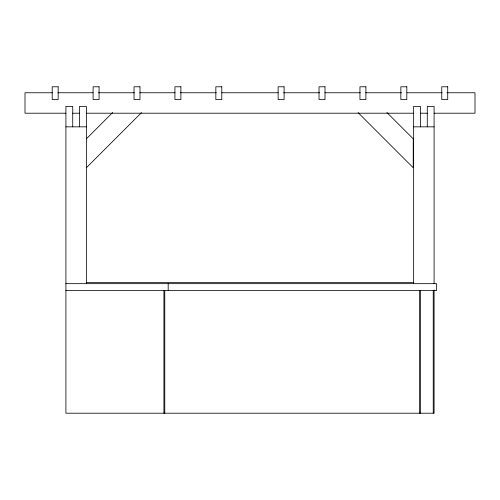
<?xml version="1.0" encoding="UTF-8"?>
<svg xmlns="http://www.w3.org/2000/svg" width="500" height="500" viewBox="0 0 500 500"><rect width="100%" height="100%" fill="white"/><g stroke="black" fill="none" stroke-linecap="round" stroke-linejoin="round"><path stroke-width="0.75" d="M86.363 138.831L112.694 112.5M86.363 167.756L141.512 112.606M52.344 92.756L25 92.756L25 113.212L65.906 113.212M57.812 92.756L92.969 92.756M98.438 92.756L134.375 92.756M139.844 92.756L175 92.756M180.469 92.756L216.406 92.756M221.875 92.756L278.125 92.756M283.594 92.756L319.531 92.756M325 92.756L360.312 92.756M365.625 92.756L401.562 92.756M407.031 92.756L442.188 92.756M446.875 92.756L475 92.756L475 113.212L434.094 113.212M72.725 113.212L79.544 113.212M86.363 113.212L413.638 113.212M420.456 113.212L427.275 113.212M65.906 126.844L86.363 126.844M413.638 126.844L434.094 126.844M86.188 282.644L413.819 282.644M65.906 283.663L436.65 283.663L436.65 290.481L65.906 290.481M386.912 112.5L413.237 138.831L413.237 167.756L358.094 112.606M434.094 283.681L434.094 106.394L427.275 106.394L427.275 126.844M434.094 289.925L434.094 413.212L65.906 413.212L65.906 106.394L72.725 106.394L72.725 126.844M433.237 290.481L433.237 413.212M420.456 126.844L420.456 106.394L413.638 106.394L413.638 283.681M420.456 290.481L420.456 413.212M419.6 290.481L419.6 413.212M168.181 283.663L168.181 290.481M164.775 290.481L164.775 413.212M163.919 290.481L163.919 413.212M86.363 283.681L86.363 106.394L79.544 106.394L79.544 126.844M58.163 86.788L52.2 86.788L52.2 99.575L58.163 99.575L58.163 86.788M99.075 86.788L93.106 86.788L93.106 99.575L99.075 99.575L99.075 86.788M139.981 86.788L134.019 86.788L134.019 99.575L139.981 99.575L139.981 86.788M180.894 86.788L174.925 86.788L174.925 99.575L180.894 99.575L180.894 86.788M221.8 86.788L215.837 86.788L215.837 99.575L221.8 99.575L221.8 86.788M284.094 86.788L278.125 86.788L278.125 99.575L284.094 99.575L284.094 86.788M325 86.788L319.031 86.788L319.031 99.575L325 99.575L325 86.788M365.906 86.788L359.944 86.788L359.944 99.575L365.906 99.575L365.906 86.788M406.819 86.788L400.85 86.788L400.85 99.575L406.819 99.575L406.819 86.788M447.725 86.788L441.763 86.788L441.763 99.575L447.725 99.575L447.725 86.788"/></g></svg>
